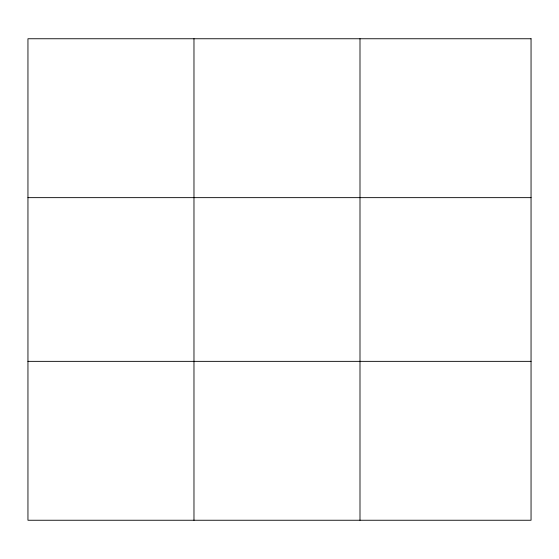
<?xml version="1.0" encoding="UTF-8"?>
<svg xmlns="http://www.w3.org/2000/svg" width="559" height="559" viewBox="0 0 559 559"><rect width="100%" height="100%" fill="white"/><g stroke="black" fill="none" stroke-linecap="round" stroke-linejoin="round"><path stroke-width="0.84" d="M193.973 38.753L193.973 520.247M359.996 38.753L359.996 520.247M27.95 197.648L531.05 197.648M27.95 361.352L531.05 361.352M531.05 38.753L531.05 520.247L27.95 520.247L27.95 38.753L531.05 38.753"/></g></svg>
